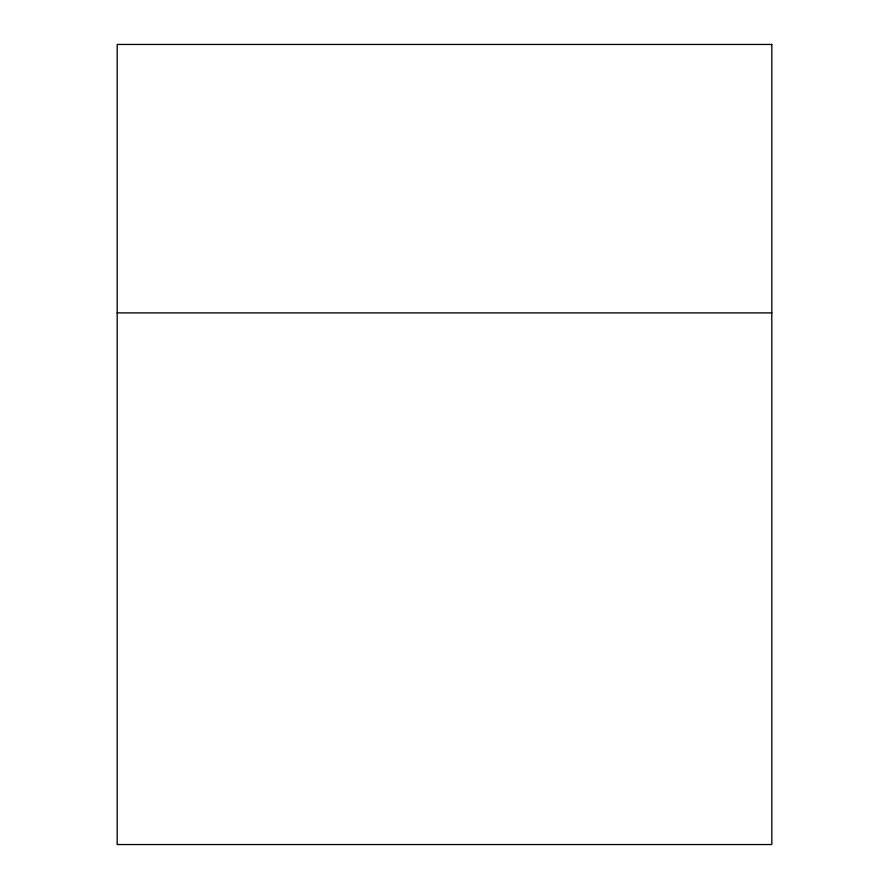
<?xml version="1.0" encoding="UTF-8"?>
<svg xmlns="http://www.w3.org/2000/svg" width="889" height="889" viewBox="0 0 889 889"><rect width="100%" height="100%" fill="white"/><g stroke="black" fill="none" stroke-linecap="round" stroke-linejoin="round"><path stroke-width="1.33" d="M117.181 312.895L771.819 312.895M771.819 44.45L117.181 44.45L117.181 844.55L771.819 844.55L771.819 44.45"/></g></svg>
